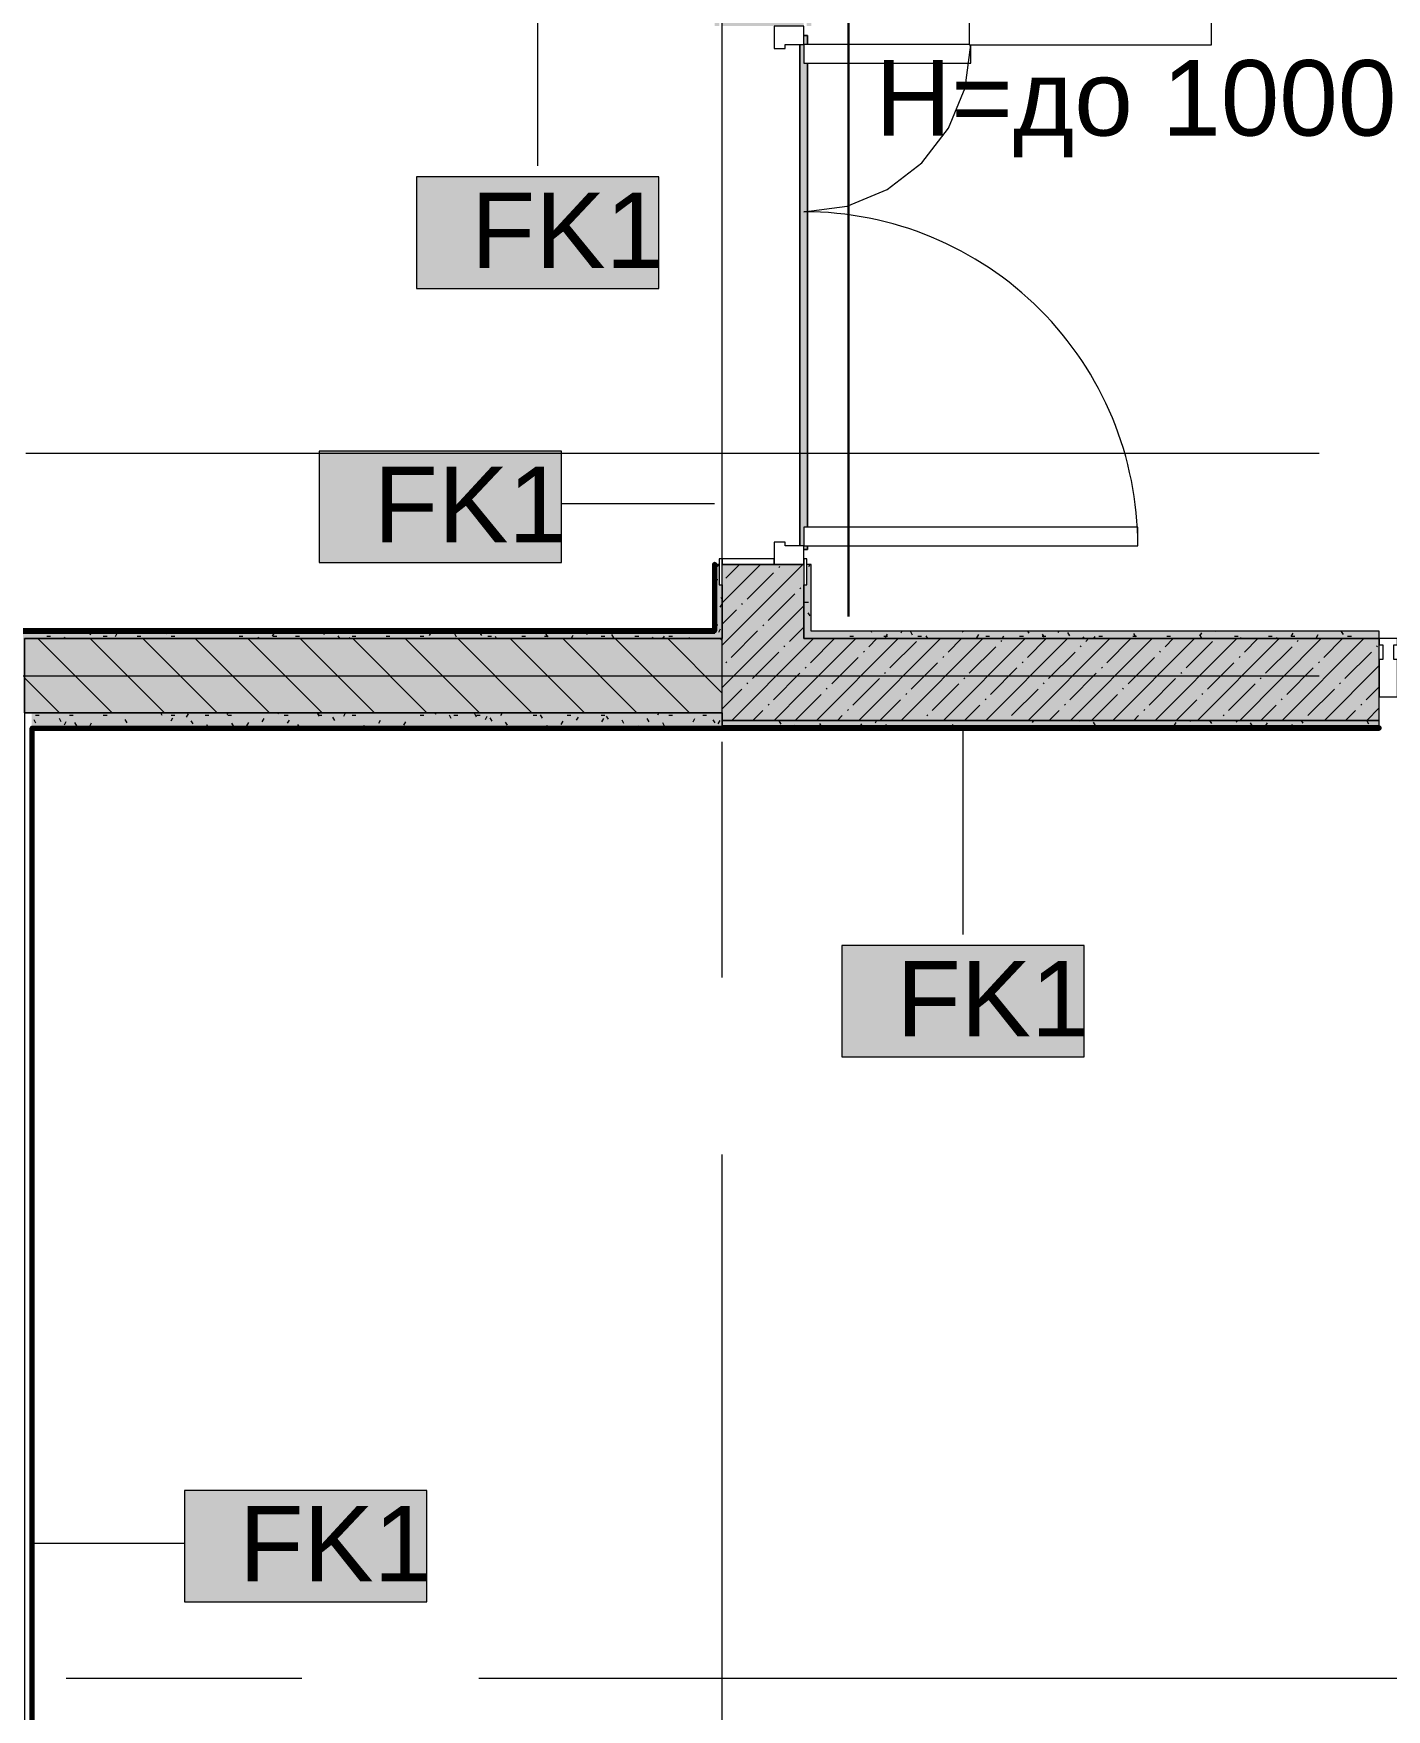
# Model space of a CAD drawing. Header units: millimetres. Extents: x -3817 to 677485, y -22715 to 103890.
# Drawn here: x 119598 to 123244, y 9627 to 14141 of the extents above; entities that cross this region are included whole.
import ezdxf

# ---------------------------------------------------------------- set-up
doc = ezdxf.new("R2010")
doc.units = ezdxf.units.MM
doc.layers.add('PDF _Геометрия', color=7, linetype='Continuous', true_color=0x1d1d1d)
doc.layers.add('PDF _Сплошная заливка', color=7, linetype='Continuous', true_color=0xffffff)
doc.layers.add('PDF _Текст', color=7, linetype='Continuous')
doc.styles.add('PDF GOST-Common', font='arial.ttf')

msp = doc.modelspace()

# ---------------------------------------------------------------- hatches: boundary and pattern name
at = {"layer": 'PDF _Сплошная заливка', "transparency": 33554559}
h = msp.add_hatch(color=256, dxfattribs=at)
h.paths.add_polyline_path([(121673.6, 12511.4), (121693.6, 12511.4), (121693.6, 12711.4), (121681.6, 12711.4), (121679.7, 12656.3), (121673.6, 12656.3)], flags=0)
h.paths.add_polyline_path([(121693.6, 14161.3), (121693.6, 20741.3), (121673.6, 20741.3), (121673.7, 14216.3), (121681.6, 14216.3), (121681.6, 14161.3)], flags=0)
h = msp.add_hatch(color=256, dxfattribs=at)
h.paths.add_polyline_path([(121673.6, 12291.4), (121673.6, 12711.4), (121453.6, 12711.4), (121453.6, 12291.4)], flags=0)
h.paths.add_polyline_path([(121623.6, 14161.3), (121673.6, 14161.3), (121673.6, 15311.3), (121453.6, 15311.3), (121453.6, 14161.3), (121593.6, 14161.3)], flags=0)
h.paths.add_polyline_path([(121465.6, 15811.3), (121673.6, 15811.3), (121673.6, 20511.3), (121453.6, 20511.3), (121453.6, 15811.3)], flags=0)
h = msp.add_hatch(color=256, dxfattribs=at)
h.paths.add_polyline_path([(121453.6, 12511.4), (121453.6, 12656.3), (121445.6, 12656.3), (121445.6, 12711.4), (121433.6, 12711.4), (121433.6, 12511.4)], flags=0)
h.paths.add_polyline_path([(121433.6, 14161.3), (121445.6, 14161.3), (121447, 14216.3), (121453.6, 14216.3), (121453.6, 14341.3), (121433.6, 14341.3), (121433.6, 14310.8)], flags=0)
at = {"layer": 'PDF _Сплошная заливка', "true_color": 0x494949, "transparency": 33554559}
h = msp.add_hatch(color=251, dxfattribs=at)
h.paths.add_polyline_path([(121673.6, 12751.3), (121683.3, 12751.3), (121683.3, 12761.4), (121673.6, 12761.4)], flags=0)
h.paths.add_polyline_path([(121673.6, 14111.3), (121683.3, 14111.3), (121683.3, 14136.3), (121673.6, 14136.3)], flags=0)
h.paths.add_polyline_path([(121673.6, 12761.4), (121673.6, 12811.3), (121683.3, 12811.3), (121683.3, 14061.4), (121673.6, 14061.4), (121673.6, 14111.3), (121663.3, 14111.3), (121663.3, 12761.4)], flags=0)
at = {"layer": 'PDF _Сплошная заливка', "transparency": 33554559}
h = msp.add_hatch(color=256, dxfattribs=at)
h.paths.add_polyline_path([(121433.6, 12511.4), (121433.6, 12531.3), (111448.6, 12531.3), (111448.6, 12519.3), (111478.6, 12519.3), (111478.6, 12511.4), (120700.8, 12511.4)], flags=0)
h.paths.add_polyline_path([(110418.6, 12511.4), (110418.6, 12519.3), (110448.6, 12519.3), (110448.6, 12531.3), (109343.6, 12531.3), (109343.6, 12519.3), (109398.6, 12519.3), (109398.6, 12511.4), (110055.7, 12511.4)], flags=0)
h.paths.add_polyline_path([(105338.6, 12511.4), (107838.6, 12511.4), (107838.6, 12519.3), (107893.6, 12519.3), (107893.6, 12531.3), (105338.6, 12531.3)], flags=0)
h.paths.add_polyline_path([(103402.5, 12511.4), (103888.6, 12511.4), (103888.6, 12531.3), (101052.6, 12531.3), (101052.6, 12511.4)], flags=0)
h = msp.add_hatch(color=256, dxfattribs=at)
h.paths.add_polyline_path([(111448.6, 12311.3), (112173.6, 12311.3), (112173.6, 12511.4), (111448.6, 12511.4)], flags=0)
h.paths.add_polyline_path([(121453.6, 12311.3), (121453.6, 12511.4), (119573.6, 12511.4), (119573.6, 12311.3), (120700.8, 12311.3)], flags=0)
h.paths.add_polyline_path([(109893.6, 12311.3), (110448.6, 12311.3), (110448.6, 12511.4), (109343.6, 12511.4), (109343.6, 12311.3), (109543.6, 12311.3)], flags=0)
h.paths.add_polyline_path([(107838.6, 12311.3), (107893.6, 12311.3), (107893.6, 12511.4), (107593.6, 12511.4), (107593.6, 12311.3)], flags=0)
h = msp.add_hatch(color=256, dxfattribs=at)
h.paths.add_polyline_path([(124748.6, 12291.4), (125323.6, 12291.4), (125323.6, 12511.4), (124673.6, 12511.4), (124673.6, 12291.4), (124698.6, 12291.4)], flags=0)
h.paths.add_polyline_path([(121673.6, 12291.4), (123223.6, 12291.4), (123223.6, 12511.4), (121673.6, 12511.4)], flags=0)
h = msp.add_hatch(color=256, dxfattribs=at)
h.paths.add_polyline_path([(124673.6, 12511.4), (125073.6, 12511.4), (125073.6, 12531.3), (124673.6, 12531.3)], flags=0)
h.paths.add_polyline_path([(123223.6, 12511.4), (123223.6, 12531.3), (121693.6, 12531.3), (121693.6, 12511.4), (122031.5, 12511.4)], flags=0)
msp.add_hatch(color=256, dxfattribs=at).paths.add_polyline_path([(122031.5, 12271.3), (123223.6, 12271.3), (123223.6, 12291.4), (121453.6, 12291.4), (121453.6, 12271.3)])

# ---------------------------------------------------------------- linework, layer by layer
at = {"layer": 'PDF _Геометрия', "color": 231, "lineweight": 30, "true_color": 0xff80c0}
msp.add_lwpolyline([(121793.6, 20711.3), (121793.6, 12571.3)], dxfattribs=at)
at = {"layer": 'PDF _Геометрия', "color": 7, "lineweight": 9}
for points in [[(122772.2, 14411), (122119, 14411), (122119, 14111), (122772.2, 14111)], [(121683.3, 14136.3), (121683.3, 14111.3)], [(121663.3, 14111.3), (121663.3, 12761.4)], [(121683.3, 14061.4), (121683.3, 12811.3)], [(121282.8, 13754.9), (120629.6, 13754.9), (120629.6, 13454.9), (121282.8, 13454.9)], [(121020.6, 13016.2), (120367.5, 13016.2), (120367.5, 12716.2), (121020.6, 12716.2)], [(121683.3, 12761.4), (121683.3, 12751.3)], [(121433.6, 12511.4), (119573.6, 12511.4), (119573.6, 12311.3), (119573.6, 12511.4)], [(121673.6, 12291.4), (123223.6, 12291.4)], [(122429.1, 11684.9), (121776, 11684.9), (121776, 11384.9), (122429.1, 11384.9)], [(120658.1, 10217), (120005, 10217), (120005, 9917), (120658.1, 9917)]]:
    msp.add_lwpolyline(points, close=True, dxfattribs=at)
for points in [[(120956.2, 14340.8), (120956.2, 13785)], [(121673.6, 14136.3), (121683.3, 14136.3), (121673.6, 14136.3)], [(121433.1, 12874.3), (121020.6, 12874.3)], [(121673.6, 12751.3), (121683.3, 12751.3), (121673.6, 12751.3)], [(121433.6, 12531.3), (111448.6, 12531.3)], [(121453.6, 12311.3), (121453.6, 12511.4)], [(119594.6, 12271.3), (121453.6, 12271.3)], [(122102.5, 12270.9), (122102.5, 11715)], [(119594.1, 10075.1), (120005, 10075.1)]]:
    msp.add_lwpolyline(points, dxfattribs=at)
at = {"layer": 'PDF _Геометрия', "color": 253, "lineweight": 9, "true_color": 0xaaaaaa}
for points in [[(121453.6, 12709.5), (121453.6, 14297)], [(119577.2, 13011.4), (120562.6, 13011.4), (123062.6, 13011.4)], [(118624.7, 12411.4), (120562.6, 12411.4), (123062.6, 12411.4)], [(121453.6, 11598.3), (121453.6, 12233.3)], [(121453.6, 9534.5), (121453.6, 11122)], [(119686.4, 9711.4), (120321.4, 9711.4)], [(120797.7, 9711.4), (123003.6, 9711.4), (125503.6, 9711.4)]]:
    msp.add_lwpolyline(points, dxfattribs=at)
at = {"layer": 'PDF _Геометрия', "color": 253, "lineweight": 13, "true_color": 0xaaaaaa}
for points in [[(121673.6, 14111.3), (121673.6, 14161.3), (121593.6, 14161.3), (121593.6, 14101.4), (121623.6, 14101.4), (121623.6, 14111.3)], [(122573.6, 12761.4), (122573.6, 12811.3), (121673.6, 12811.3), (121673.6, 12761.4)], [(121673.6, 12761.4), (121623.6, 12761.4), (121623.6, 12771.3), (121593.6, 12771.3), (121593.6, 12711.4), (121673.6, 12711.4)], [(121445.6, 12726.3), (121445.6, 12656.3), (121453.6, 12656.3), (121453.6, 12726.3)], [(121453.6, 12726.3), (121453.6, 12711.4), (121593.6, 12711.4), (121593.6, 12726.3)], [(121673.6, 12726.3), (121673.6, 12656.3), (121681.6, 12656.3), (121681.6, 12726.3)]]:
    msp.add_lwpolyline(points, close=True, dxfattribs=at)
msp.add_lwpolyline([(122119, 14111.3), (121673.6, 14111.3), (121673.6, 14061.4), (122123.6, 14061.4), (122123.6, 14111)], dxfattribs=at)
at = {"layer": 'PDF _Геометрия', "color": 253, "lineweight": 9, "true_color": 0xaaaaaa}
msp.add_lwpolyline([(122573.6, 12761.4, 0.414214), (121673.6, 13661.3), (121790, 13676.7), (121898.6, 13721.6), (121991.8, 13793.2), (122063.3, 13886.4), (122108.2, 13994.9), (122123.5, 14111)], format="xyb", dxfattribs=at)
at = {"layer": 'PDF _Геометрия', "color": 231, "lineweight": 70, "true_color": 0xff80c0}
for points in [[(121433.6, 12532.3), (121433.6, 12711.4), (121432.6, 12711.4), (121432.6, 12532.3), (109542.6, 12532.3)], [(109542.6, 12531.3), (121433.6, 12531.3)], [(119594.6, 7091.3), (119594.6, 12270.3), (123223.6, 12270.3), (123223.6, 12271.3), (121453.6, 12271.3)]]:
    msp.add_lwpolyline(points, dxfattribs=at)
at = {"layer": 'PDF _Геометрия', "color": 9, "lineweight": 9, "true_color": 0xc0c0c0}
for points in [[(119573.6, 12311.3), (121453.6, 12311.3), (121453.6, 12291.4), (121673.6, 12291.4), (121453.6, 12291.4), (121453.6, 12271.3), (123223.6, 12271.3), (123223.6, 12291.4), (123223.6, 12511.4), (121673.6, 12511.4), (121673.6, 12656.3), (121673.6, 12511.4), (121693.6, 12511.4), (123223.6, 12511.4), (123223.6, 12531.3), (121693.6, 12531.3), (121693.6, 12711.4), (121681.6, 12711.4)], [(121445.6, 12711.4), (121433.6, 12711.4), (121433.6, 12532.3)], [(121673.6, 12711.4), (121453.6, 12711.4)], [(121453.6, 12271.3), (121453.6, 12311.3), (119593.6, 12311.3), (119573.6, 12311.3), (119573.6, 7091.3), (119593.6, 7091.3), (119553.6, 7091.3), (119553.6, 7090.3), (119594.6, 7090.3), (119594.6, 7091.3)]]:
    msp.add_lwpolyline(points, dxfattribs=at)
at = {"layer": 'PDF _Геометрия', "color": 253, "lineweight": 9, "true_color": 0x9b9b9b}
for points in [[(121443.7, 12711.4), (121440.4, 12705.7)], [(121690.1, 12711.4), (121686.1, 12704.6)], [(121433.6, 12670.8), (121442.1, 12670.8)], [(121452.5, 12604.7), (121447.5, 12596)], [(121453.6, 12617.2), (121450.8, 12622)], [(121675.9, 12609.8), (121686, 12609.8)], [(121690.4, 12572.7), (121685.4, 12581.4)], [(119614.1, 12511.4), (119613.9, 12511.7)], [(119633.7, 12518.4), (119643.8, 12518.4)], [(119684.5, 12511.4), (119681.9, 12515.8)], [(119754.7, 12529.1), (119749.6, 12520.4)], [(119786.1, 12518.4), (119796.2, 12518.4)], [(119822.7, 12525), (119817.7, 12516.3)], [(119860.5, 12511.4), (119859.6, 12512.8)], [(119877.6, 12518.4), (119887.6, 12518.4)], [(119959.1, 12523.4), (119954.5, 12531.3)], [(119969, 12518.4), (119979.1, 12518.4)], [(120037.5, 12531.3), (120037, 12530.5)], [(120151.9, 12518.4), (120162, 12518.4)], [(120204.5, 12515.8), (120202, 12511.4)], [(120246.1, 12526.9), (120241.1, 12518.2)], [(120243.3, 12518.4), (120253.4, 12518.4)], [(120272.9, 12528.6), (120271.3, 12531.3)], [(120283.9, 12531.3), (120282.8, 12529.4)], [(120304.3, 12518.4), (120314.4, 12518.4)], [(120354.3, 12531.3), (120350.8, 12525.3)], [(120382.5, 12521.5), (120377.5, 12530.3)], [(120423.6, 12511.4), (120419.1, 12519.1)], [(120450.2, 12514.7), (120448.3, 12511.4)], [(120456.7, 12518.4), (120466.8, 12518.4)], [(120518.6, 12529.7), (120517.7, 12531.3)], [(120548.1, 12518.4), (120558.2, 12518.4)], [(120600.7, 12531.3), (120596.5, 12524.2)], [(120639.6, 12518.4), (120649.6, 12518.4)], [(120669.6, 12528.8), (120664.6, 12520.1)], [(120696.3, 12526.7), (120693.6, 12531.3)], [(120737.9, 12515.6), (120732.9, 12524.3)], [(120806, 12519.7), (120800.9, 12528.4)], [(120822.5, 12518.4), (120832.5, 12518.4)], [(120846, 12511.4), (120842.6, 12517.2)], [(120913.9, 12518.4), (120924, 12518.4)], [(120974.9, 12518.4), (120984.9, 12518.4)], [(120983.7, 12516.7), (120978.7, 12525.4)], [(121051.4, 12519.5), (121046.7, 12511.4)], [(121093, 12530.7), (121088, 12522)], [(121127.3, 12518.4), (121137.3, 12518.4)], [(121161.4, 12513.7), (121156.4, 12522.4)], [(121199, 12531.3), (121197.7, 12529.1)], [(121218.7, 12518.4), (121228.8, 12518.4)], [(121268.3, 12511.4), (121266, 12515.3)], [(121297.1, 12518.5), (121293, 12511.4)], [(121310.1, 12518.4), (121320.2, 12518.4)], [(121365.2, 12514.4), (121363.4, 12511.4)], [(121433.6, 12548.9), (121442.1, 12548.9)], [(121448.4, 12536.7), (121443.4, 12528)], [(121444.3, 12511.4), (121443.7, 12512.3)], [(121797.8, 12518.4), (121807.9, 12518.4)], [(121857, 12528.1), (121855.1, 12531.3)], [(121889.3, 12518.4), (121899.3, 12518.4)], [(121898.3, 12523.3), (121893.2, 12514.6)], [(121938.1, 12531.3), (121934.9, 12525.8)], [(121966.6, 12521), (121961.6, 12529.8)], [(121980.7, 12518.4), (121990.8, 12518.4)], [(122007.4, 12511.4), (122003.2, 12518.6)], [(122102.7, 12529.2), (122101.5, 12531.3)], [(122144, 12522.2), (122139, 12513.5)], [(122163.6, 12518.4), (122173.6, 12518.4)], [(122212, 12518.2), (122208.1, 12511.4)], [(122255, 12518.4), (122265.1, 12518.4)], [(122280.4, 12526.2), (122277.4, 12531.3)], [(122316, 12518.4), (122326, 12518.4)], [(122322, 12515.1), (122317, 12523.8)], [(122360.4, 12531.3), (122358.3, 12527.7)], [(122390.1, 12519.1), (122385, 12527.9)], [(122429.8, 12511.4), (122426.7, 12516.7)], [(122457.8, 12517.1), (122454.5, 12511.4)], [(122468.4, 12518.4), (122478.4, 12518.4)], [(122525.8, 12513), (122524.9, 12511.4)], [(122559.8, 12518.4), (122569.9, 12518.4)], [(122567.8, 12516.2), (122562.7, 12524.9)], [(122651.3, 12518.4), (122661.3, 12518.4)], [(122745.1, 12527.1), (122740.1, 12518.4)], [(122745.5, 12513.2), (122740.4, 12521.9)], [(122782.8, 12531.3), (122781.7, 12529.6)], [(122834.1, 12518.4), (122844.2, 12518.4)], [(122852.1, 12511.4), (122850.1, 12514.8)], [(122925.6, 12518.4), (122935.6, 12518.4)], [(122949.2, 12514.9), (122947.2, 12511.4)], [(122990.9, 12526), (122985.8, 12517.3)], [(122986.5, 12518.4), (122996.6, 12518.4)], [(123028.1, 12511.4), (123027.8, 12511.8)], [(123058.9, 12521.9), (123053.9, 12513.2)], [(123127.3, 12522.4), (123122.2, 12531.1)], [(123138.9, 12518.4), (123149, 12518.4)], [(119604.8, 12283.7), (119599.8, 12292.4)], [(119603.3, 12305), (119613.3, 12305)], [(119672.8, 12287.8), (119667.8, 12296.5)], [(119685.5, 12287.4), (119680.5, 12278.7)], [(119694.7, 12305), (119704.8, 12305)], [(119714.5, 12276.6), (119709.4, 12285.3)], [(119753.6, 12283.4), (119748.6, 12274.7)], [(119786.1, 12305), (119796.2, 12305)], [(119850.5, 12284.8), (119845.5, 12293.5)], [(119945, 12304.1), (119940.8, 12311.3)], [(119972.9, 12297.5), (119967.9, 12288.8)], [(119969, 12305), (119979.1, 12305)], [(120014.6, 12308.7), (120009.5, 12300)], [(120028.2, 12281.8), (120023.2, 12290.5)], [(120051.3, 12311.3), (120051.2, 12311.1)], [(120060.5, 12305), (120070.5, 12305)], [(120069.5, 12271.3), (120064.8, 12279.3)], [(120121.7, 12311.3), (120119.2, 12307)], [(120121.4, 12305), (120131.5, 12305)], [(120137.9, 12274.7), (120132.9, 12283.4)], [(120177, 12285.3), (120172, 12276.5)], [(120218.7, 12296.4), (120213.6, 12287.7)], [(120258.7, 12309.3), (120257.5, 12311.3)], [(120273.8, 12305), (120283.9, 12305)], [(120286.7, 12292.3), (120281.7, 12283.6)], [(120315.6, 12271.7), (120310.6, 12280.4)], [(120368.4, 12302.2), (120363.4, 12310.9)], [(120368.1, 12311.3), (120364.9, 12305.9)], [(120365.3, 12305), (120375.3, 12305)], [(120410, 12291.1), (120405, 12299.8)], [(120438, 12310.6), (120433, 12301.9)], [(120456.7, 12305), (120466.8, 12305)], [(120504.5, 12310.4), (120503.9, 12311.3)], [(120532.4, 12291.2), (120527.4, 12282.5)], [(120600.5, 12287.2), (120595.4, 12278.4)], [(120639.6, 12305), (120649.6, 12305)], [(120682.2, 12307.4), (120679.9, 12311.3)], [(120723.8, 12296.2), (120718.8, 12304.9)], [(120731, 12305), (120741.1, 12305)], [(120791.8, 12300.3), (120786.8, 12309)], [(120792, 12305), (120802, 12305)], [(120819.8, 12301.3), (120814.8, 12292.6)], [(120833.5, 12289.2), (120828.4, 12297.9)], [(120860.8, 12311.3), (120856.4, 12303.7)], [(120875.1, 12278), (120870.1, 12286.7)], [(120944.4, 12305), (120954.4, 12305)], [(120969.5, 12297.3), (120964.5, 12306)], [(120966.4, 12311.3), (120966.1, 12310.8)], [(121023.9, 12289.1), (121018.9, 12280.3)], [(121035.8, 12305), (121045.9, 12305)], [(121065.5, 12300.2), (121060.5, 12291.5)], [(121127.3, 12305), (121137.3, 12305)], [(121133.6, 12296.1), (121128.5, 12287.4)], [(121147.2, 12294.3), (121142.2, 12303)], [(121188.9, 12283.2), (121183.8, 12291.9)], [(121212.7, 12311.3), (121211.8, 12309.7)], [(121256.9, 12287.3), (121251.9, 12296)], [(121283.1, 12311.3), (121279.8, 12305.6)], [(121298.5, 12276.1), (121293.5, 12284.8)], [(121310.1, 12305), (121320.2, 12305)], [(121379.3, 12295), (121374.3, 12286.3)], [(121401.6, 12305), (121411.6, 12305)], [(121434.6, 12284.3), (121429.6, 12293)], [(121447.3, 12290.9), (121442.3, 12282.2)], [(121612.3, 12281.3), (121607.3, 12290)], [(121653.2, 12271.3), (121648.9, 12278.8)], [(121722, 12274.2), (121717, 12282.9)], [(121829.1, 12281.7), (121824.1, 12273)], [(121869.9, 12291.4), (121865.7, 12284.1)], [(121899.6, 12271.3), (121894.7, 12279.9)], [(121975.5, 12291.4), (121975.4, 12291.2)], [(121994.1, 12290.5), (121993.6, 12291.4)], [(122074.9, 12280.6), (122069.8, 12271.9)], [(122221.9, 12291.4), (122221.1, 12290.1)], [(122292.3, 12291.4), (122289.2, 12286)], [(122417.6, 12288.6), (122416, 12291.4)], [(122459.2, 12277.5), (122454.2, 12286.2)], [(122676, 12285.5), (122671, 12276.8)], [(122714.6, 12291.4), (122712.6, 12287.9)], [(122773, 12282.7), (122767.9, 12291.4)], [(122841, 12286.8), (122838.3, 12291.4)], [(122882.6, 12275.6), (122877.6, 12284.3)], [(122921.7, 12284.4), (122916.7, 12275.7)], [(122989.8, 12280.3), (122984.7, 12271.6)], [(123018.7, 12283.8), (123014.3, 12291.4)], [(123136.9, 12291.4), (123136.1, 12289.8)], [(123196.4, 12280.8), (123191.4, 12289.5)], [(119664.2, 12274.5), (119674.3, 12274.5)], [(119752.7, 12271.3), (119751.1, 12274.2)], [(119847.1, 12274.5), (119857.2, 12274.5)], [(119938.5, 12274.5), (119948.6, 12274.5)], [(119999.5, 12274.5), (120009.6, 12274.5)], [(120135.4, 12274.1), (120133.8, 12271.3)], [(120151.9, 12274.5), (120162, 12274.5)], [(120175, 12271.3), (120174.5, 12272.3)], [(120243.3, 12274.5), (120253.4, 12274.5)], [(120334.8, 12274.5), (120344.8, 12274.5)], [(120381.1, 12273), (120380.2, 12271.3)], [(120491.8, 12271.3), (120488.3, 12277.5)], [(120517.7, 12274.5), (120527.7, 12274.5)], [(120609.1, 12274.5), (120619.2, 12274.5)], [(120670.1, 12274.5), (120680.1, 12274.5)], [(120822.5, 12274.5), (120832.5, 12274.5)], [(120913.9, 12274.5), (120924, 12274.5)], [(120982.3, 12277.9), (120978.5, 12271.3)], [(121005.3, 12274.5), (121015.4, 12274.5)], [(121188.2, 12274.5), (121198.3, 12274.5)], [(121228, 12276.8), (121224.8, 12271.3)], [(121279.7, 12274.5), (121289.7, 12274.5)], [(121296, 12272.7), (121295.2, 12271.3)], [(121336.5, 12271.3), (121335.2, 12273.7)], [(121340.6, 12274.5), (121350.7, 12274.5)], [(121493, 12274.5), (121503.1, 12274.5)], [(121541.8, 12271.6), (121541.6, 12271.3)], [(121584.5, 12274.5), (121594.5, 12274.5)], [(121675.9, 12274.5), (121686, 12274.5)], [(121758.8, 12271.3), (121758.6, 12271.8)], [(121858.8, 12274.5), (121868.8, 12274.5)], [(121950.2, 12274.5), (121960.3, 12274.5)], [(122011.2, 12274.5), (122021.2, 12274.5)], [(122075.6, 12271.3), (122072.4, 12276.9)], [(122142.9, 12276.5), (122139.9, 12271.3)], [(122163.6, 12274.5), (122173.6, 12274.5)], [(122255, 12274.5), (122265.1, 12274.5)], [(122346.5, 12274.5), (122356.5, 12274.5)], [(122388.6, 12275.4), (122386.3, 12271.3)], [(122529.3, 12274.5), (122539.4, 12274.5)], [(122620.8, 12274.5), (122630.8, 12274.5)], [(122681.7, 12274.5), (122691.8, 12274.5)], [(122834.1, 12274.5), (122844.2, 12274.5)], [(122880.1, 12273.2), (122879, 12271.3)], [(122920.3, 12271.3), (122919.2, 12273.2)], [(122925.6, 12274.5), (122935.6, 12274.5)], [(123017, 12274.5), (123027.1, 12274.5)], [(123199.9, 12274.5), (123210, 12274.5)]]:
    msp.add_lwpolyline(points, dxfattribs=at)
at = {"layer": 'PDF _Геометрия', "lineweight": 9}
for points in [[(121453.6, 12607.6), (121557.3, 12711.4)], [(121453.6, 12493.6), (121671.4, 12711.4)], [(121463.7, 12674.7), (121500.3, 12711.4)], [(121520.7, 12617.7), (121592, 12689)], [(121606.2, 12703.3), (121608.6, 12705.6)], [(121663.3, 12646.2), (121665.6, 12648.6)], [(121453.6, 12379.5), (121673.6, 12599.5)], [(121506.4, 12603.5), (121508.8, 12605.8)], [(121577.7, 12560.7), (121649, 12632)], [(121453.6, 12550.6), (121492.2, 12589.2)], [(119809.8, 12311.3), (119609.8, 12511.4)], [(119951.2, 12311.3), (119751.2, 12511.4)], [(120092.6, 12311.3), (119892.6, 12511.4)], [(120234.1, 12311.3), (120034.1, 12511.4)], [(120375.5, 12311.3), (120175.5, 12511.4)], [(120516.9, 12311.3), (120316.9, 12511.4)], [(120658.3, 12311.3), (120458.3, 12511.4)], [(120799.8, 12311.3), (120599.8, 12511.4)], [(120941.2, 12311.3), (120741.2, 12511.4)], [(121082.6, 12311.3), (120882.6, 12511.4)], [(121224, 12311.3), (121024, 12511.4)], [(121365.4, 12311.3), (121165.4, 12511.4)], [(121453.6, 12364.6), (121306.9, 12511.4)], [(121453.6, 12506.1), (121448.3, 12511.4)], [(121477.9, 12460.9), (121549.2, 12532.2)], [(121479.5, 12291.4), (121673.6, 12485.5), (121699.5, 12511.4)], [(121563.5, 12546.4), (121565.8, 12548.8)], [(121593.5, 12291.4), (121673.6, 12371.4), (121813.5, 12511.4)], [(121634.7, 12503.7), (121673.6, 12542.5)], [(121691.8, 12446.7), (121756.5, 12511.4)], [(121707.5, 12291.4), (121927.5, 12511.4)], [(121821.6, 12291.4), (122041.6, 12511.4)], [(121848.6, 12489.4), (121870.5, 12511.4)], [(121935.6, 12291.4), (122155.6, 12511.4)], [(122049.7, 12291.4), (122269.7, 12511.4)], [(122062.4, 12475.2), (122098.6, 12511.4)], [(122163.7, 12291.4), (122383.7, 12511.4)], [(122205, 12503.7), (122207.4, 12506)], [(122276.3, 12460.9), (122326.7, 12511.4)], [(122277.8, 12291.4), (122497.8, 12511.4)], [(122391.8, 12291.4), (122611.8, 12511.4)], [(122433.1, 12503.7), (122440.8, 12511.4)], [(122490.1, 12446.7), (122554.8, 12511.4)], [(122505.9, 12291.4), (122725.9, 12511.4)], [(122619.9, 12291.4), (122839.9, 12511.4)], [(122646.9, 12489.4), (122668.9, 12511.4)], [(122734, 12291.4), (122954, 12511.4)], [(122848, 12291.4), (123068, 12511.4)], [(122860.8, 12475.2), (122897, 12511.4)], [(122962.1, 12291.4), (123182.1, 12511.4)], [(123003.3, 12503.7), (123005.7, 12506)], [(123074.6, 12460.9), (123125.1, 12511.4)], [(121535, 12403.9), (121606.2, 12475.2)], [(121620.5, 12489.4), (121622.9, 12491.8)], [(121748.8, 12389.6), (121820.1, 12460.9)], [(121834.3, 12475.2), (121836.7, 12477.5)], [(121905.6, 12432.4), (121976.9, 12503.7)], [(122048.2, 12460.9), (122050.5, 12463.3)], [(122119.5, 12418.1), (122190.7, 12489.4)], [(122333.3, 12403.9), (122404.6, 12475.2)], [(122418.8, 12489.4), (122421.2, 12491.8)], [(122547.1, 12389.6), (122618.4, 12460.9)], [(122632.7, 12475.2), (122635.1, 12477.5)], [(122704, 12432.4), (122775.2, 12503.7)], [(122846.5, 12460.9), (122848.9, 12463.3)], [(122917.8, 12418.1), (122989.1, 12489.4)], [(123131.6, 12403.9), (123202.9, 12475.2)], [(123217.2, 12489.4), (123219.6, 12491.8)], [(121463.7, 12446.7), (121466, 12449)], [(121592, 12346.9), (121663.3, 12418.1)], [(121677.5, 12432.4), (121679.9, 12434.8)], [(121891.4, 12418.1), (121893.7, 12420.5)], [(121962.6, 12375.4), (122033.9, 12446.7)], [(122176.5, 12361.1), (122247.8, 12432.4)], [(122262, 12446.7), (122264.4, 12449)], [(122390.3, 12346.9), (122461.6, 12418.1)], [(122475.9, 12432.4), (122478.2, 12434.8)], [(122689.7, 12418.1), (122692.1, 12420.5)], [(122761, 12375.4), (122832.3, 12446.7)], [(122974.8, 12361.1), (123046.1, 12432.4)], [(123060.4, 12446.7), (123062.7, 12449)], [(123076.1, 12291.4), (123223.6, 12438.8)], [(119668.4, 12311.3), (119573.6, 12406.2)], [(121453.6, 12322.5), (121506.4, 12375.4)], [(121520.7, 12389.6), (121523.1, 12392)], [(121734.5, 12375.4), (121736.9, 12377.7)], [(121805.8, 12332.6), (121877.1, 12403.9)], [(122019.7, 12318.3), (122090.9, 12389.6)], [(122105.2, 12403.9), (122107.6, 12406.3)], [(122233.5, 12304.1), (122304.8, 12375.4)], [(122319, 12389.6), (122321.4, 12392)], [(122532.9, 12375.4), (122535.3, 12377.7)], [(122604.2, 12332.6), (122675.4, 12403.9)], [(122818, 12318.3), (122889.3, 12389.6)], [(122903.5, 12403.9), (122905.9, 12406.3)], [(123031.9, 12304.1), (123103.1, 12375.4)], [(123117.4, 12389.6), (123119.8, 12392)], [(123188.7, 12346.9), (123223.6, 12381.8)], [(121577.7, 12332.6), (121580.1, 12335)], [(121650.5, 12291.4), (121673.6, 12314.4), (121720.3, 12361.1)], [(121878.6, 12291.4), (121934.1, 12346.9)], [(121948.4, 12361.1), (121950.8, 12363.5)], [(122106.7, 12291.4), (122148, 12332.6)], [(122162.2, 12346.9), (122164.6, 12349.2)], [(122376.1, 12332.6), (122378.4, 12335)], [(122448.9, 12291.4), (122518.6, 12361.1)], [(122677, 12291.4), (122732.5, 12346.9)], [(122746.7, 12361.1), (122749.1, 12363.5)], [(122905.1, 12291.4), (122946.3, 12332.6)], [(122960.6, 12346.9), (122962.9, 12349.2)], [(123174.4, 12332.6), (123176.8, 12335)], [(123190.2, 12291.4), (123223.6, 12324.7)], [(121536.5, 12291.4), (121563.5, 12318.3)], [(121764.6, 12291.4), (121777.3, 12304.1)], [(121791.6, 12318.3), (121793.9, 12320.7)], [(122005.4, 12304.1), (122007.8, 12306.5)], [(122220.8, 12291.4), (122221.6, 12292.2)], [(122334.8, 12291.4), (122361.8, 12318.3)], [(122562.9, 12291.4), (122575.7, 12304.1)], [(122589.9, 12318.3), (122592.3, 12320.7)], [(122803.8, 12304.1), (122806.1, 12306.5)], [(123019.1, 12291.4), (123020, 12292.2)], [(123133.2, 12291.4), (123160.2, 12318.3)]]:
    msp.add_lwpolyline(points, dxfattribs=at)
at = {"layer": 'PDF _Геометрия', "color": 9, "lineweight": 9, "true_color": 0xc0c0c0}
msp.add_lwpolyline([(121453.6, 12656.3), (121453.6, 12511.4), (121433.6, 12511.4), (121453.6, 12511.4)], close=True, dxfattribs=at)
at = {"layer": 'PDF _Геометрия', "color": 231, "lineweight": 9, "true_color": 0xff80c0}
for points in [[(121433.6, 12531.3), (121433.6, 12532.3)], [(121453.6, 12271.3), (119594.6, 12271.3), (119593.6, 12271.3), (119593.6, 7091.3), (119594.6, 7091.3)]]:
    msp.add_lwpolyline(points, dxfattribs=at)
at = {"layer": 'PDF _Геометрия', "color": 7, "lineweight": 20}
msp.add_lwpolyline([(123263.6, 12495.1), (123273.6, 12495.1), (123273.6, 12512.1), (123223.6, 12512.1), (123223.6, 12495.1), (123233.6, 12495.1), (123233.6, 12455.1), (123223.6, 12455.1), (123223.6, 12355.1), (123273.6, 12355.1), (123273.6, 12455.1), (123263.6, 12455.1)], close=True, dxfattribs=at)
at = {"layer": 'PDF _Сплошная заливка', "lineweight": 9, "transparency": 33554559}
for points in [[(121282.8, 13754.9), (120629.6, 13754.9), (121282.8, 13454.9), (120629.6, 13454.9)], [(121020.6, 13016.2), (120367.5, 13016.2), (121020.6, 12716.2), (120367.5, 12716.2)], [(122429.1, 11684.9), (121776, 11684.9), (122429.1, 11384.9), (121776, 11384.9)], [(120658.1, 10217), (120005, 10217), (120658.1, 9917), (120005, 9917)]]:
    msp.add_solid(points, dxfattribs=at)
at = {"layer": 'PDF _Сплошная заливка', "lineweight": 35, "transparency": 33554559}
msp.add_solid([(119593.6, 12271.3), (121453.6, 12271.3), (119593.6, 12311.3), (121453.6, 12311.3)], dxfattribs=at)

# ---------------------------------------------------------------- texts
at = {"layer": 'PDF _Текст', "color": 250, "true_color": 0x3c3c3c, "insert": (121866, 13938.6), "char_height": 203.2, "attachment_point": 4, "style": 'PDF GOST-Common'}
msp.add_mtext('Н=до 1000мм', dxfattribs=at)
at = {"layer": 'PDF _Текст', "char_height": 203.2, "attachment_point": 4, "style": 'PDF GOST-Common'}
for insert in [(120776.7, 13611.5), (120514.6, 12872.8), (121923.1, 11541.5), (120152.1, 10073.6)]:
    msp.add_mtext('FK1', dxfattribs=dict(at, insert=insert))

doc.saveas('drawing.dxf')
